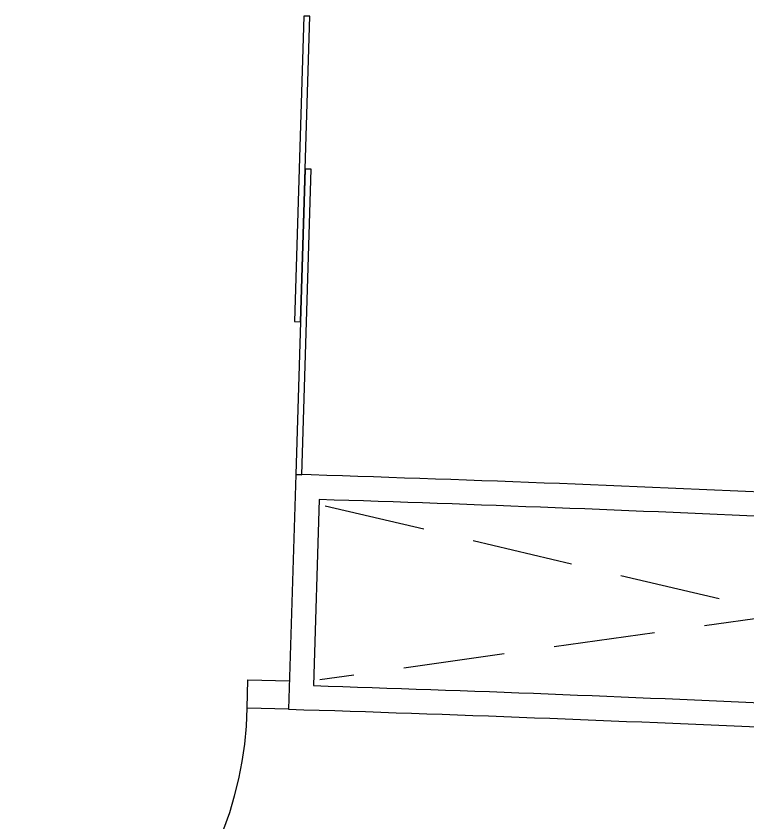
# Model space of a CAD drawing. Extents: x -1.7 to 87, y -33.6 to 19.
# Drawn here: x 16.893 to 18.7, y 6.392 to 8.385 of the extents above; entities that cross this region are included whole.
import ezdxf

# ---------------------------------------------------------------- set-up
doc = ezdxf.new("R2010")
doc.units = 0
doc.linetypes.add('HIDDEN', pattern=[0.375, 0.25, -0.125])
for name, color, linetype in [('AR-ARMÁRIOS', 2, 'Continuous'), ('AR-DIV', 2, 'Continuous'), ('AR-POR', 1, 'Continuous'), ('AR-PRJ', 1, 'HIDDEN')]:
    doc.layers.add(name, color=color, linetype=linetype)

msp = doc.modelspace()

# ---------------------------------------------------------------- linework, layer by layer
at = {"layer": 'AR-ARMÁRIOS'}
msp.add_lwpolyline([(20.0343, 7.1395, 0.007669), (17.5833, 7.2524), (17.5655, 6.6726, -0.007647), (19.9932, 6.561)], format="xyb", close=True, dxfattribs=at)
at = {"layer": 'AR-ARMÁRIOS', "color": 1}
msp.add_lwpolyline([(19.9707, 7.0833, 0.007293), (17.6414, 7.1905), (17.6273, 6.7308, -0.007291), (19.9425, 6.6241)], format="xyb", close=True, dxfattribs=at)
at = {"layer": 'AR-DIV'}
msp.add_lwpolyline([(17.566, 6.6726), (17.4633, 6.675), (17.465, 6.745), (17.5677, 6.7426)], dxfattribs=at)
at = {"layer": 'AR-POR', "color": 2}
for points in [[(17.6032, 8.3847), (17.5799, 7.63), (17.5949, 7.6296), (17.6182, 8.3842), (17.6032, 8.3847)], [(17.6065, 8.007), (17.5833, 7.2524), (17.5983, 7.2519), (17.6215, 8.0066), (17.6065, 8.007)]]:
    msp.add_lwpolyline(points, dxfattribs=at)
at = {"layer": 'AR-POR'}
msp.add_arc((16.5635, 6.6945), 0.9, 271.8547, 358.7586, dxfattribs=at)
at = {"layer": 'AR-PRJ', "color": 1}
for p, q in [((17.656, 7.1751), (19.9284, 6.64)), ((19.9548, 7.0692), (17.6428, 6.7453))]:
    msp.add_line(p, q, dxfattribs=at)

doc.saveas('drawing.dxf')
